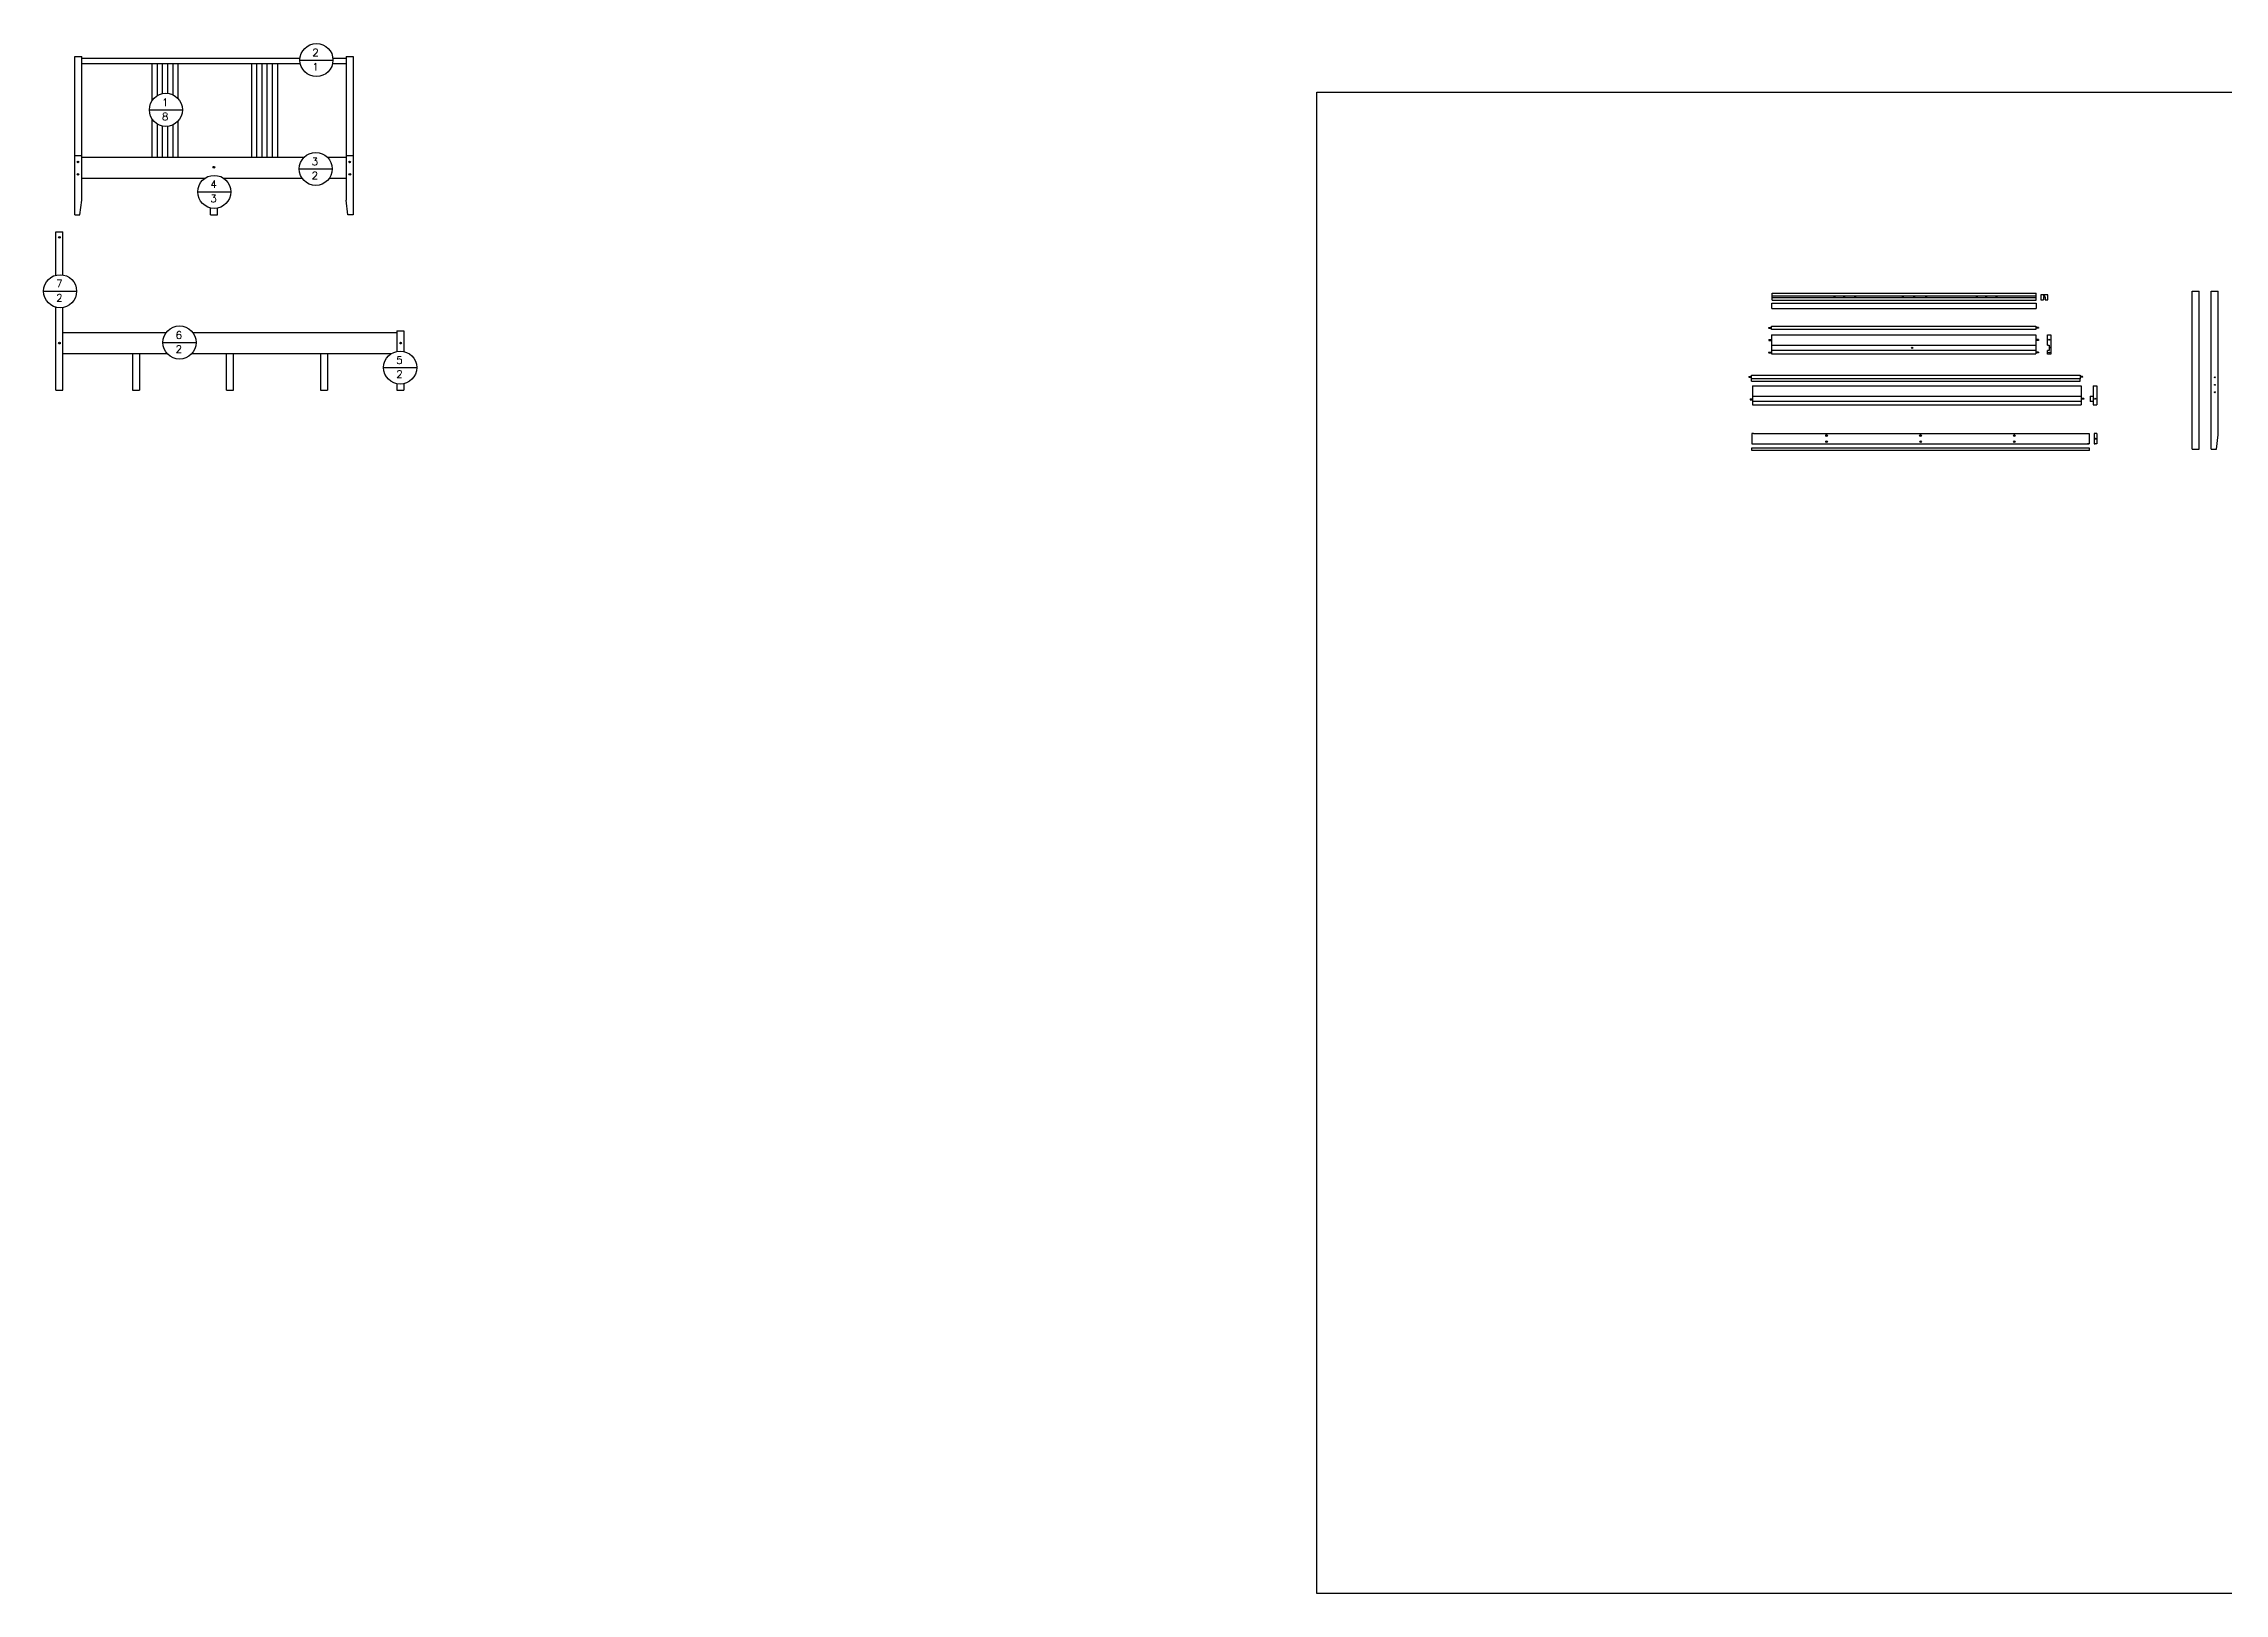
# Model space of a CAD drawing. Header units: millimetres. Extents: x 21 to 3517, y -1192 to 1197.
# Drawn here: x 512 to 1765, y -1192 to -301 of the extents above; entities that cross this region are included whole.
import ezdxf
from ezdxf.enums import TextEntityAlignment as Align

# ---------------------------------------------------------------- set-up
doc = ezdxf.new("R2010")
doc.units = ezdxf.units.MM
for name, color, linetype in [('G-ANNO-TEXT', 3, 'Continuous'), ('Simboli', 10, 'Continuous'), ('Tratteggi', 252, 'Continuous'), ('Tratteggio', 252, 'Continuous')]:
    doc.layers.add(name, color=color, linetype=linetype)
doc.styles.add('E-ROMANS', font='romans.shx', dxfattribs={"width": 0.8})

msp = doc.modelspace()

# ---------------------------------------------------------------- linework, layer by layer
for p, q in [((529.4, -399.3), (529.4, -308.3)), ((529.4, -308.3), (533.4, -308.3)), ((533.4, -391), (533.4, -308.3)), ((533.4, -309.3), (658.8, -309.3)), ((533.4, -312.3), (658.9, -312.3)), ((573.9, -333.7), (573.9, -312.3)), ((576.9, -330.9), (576.9, -312.3)), ((579.9, -329.7), (579.9, -312.3)), ((582.9, -329.6), (582.9, -312.3)), ((585.9, -330.5), (585.9, -312.3)), ((588.9, -332.7), (588.9, -312.3)), ((630.9, -312.3), (630.9, -366.3)), ((633.9, -312.3), (633.9, -366.3)), ((636.9, -312.3), (636.9, -366.3)), ((639.9, -312.3), (639.9, -366.3)), ((642.9, -312.3), (642.9, -366.3)), ((645.9, -312.3), (645.9, -366.3)), ((677.6, -312.3), (685.4, -312.3)), ((677.7, -309.3), (685.4, -309.3)), ((685.4, -308.3), (689.4, -308.3)), ((685.4, -308.3), (685.4, -391)), ((689.4, -308.3), (689.4, -399.3)), ((573.9, -366.3), (573.9, -344.3)), ((576.9, -366.3), (576.9, -347.2)), ((579.9, -366.3), (579.9, -348.4)), ((582.9, -366.3), (582.9, -348.5)), ((585.9, -366.3), (585.9, -347.6)), ((588.9, -366.3), (588.9, -345.4)), ((529.4, -365.3), (533.4, -365.3)), ((533.4, -366.3), (661.1, -366.3)), ((674.6, -366.3), (685.4, -366.3)), ((685.4, -365.3), (689.4, -365.3)), ((533.4, -378.3), (604.3, -378.3)), ((614.9, -378.3), (660, -378.3)), ((675.8, -378.3), (685.4, -378.3)), ((529.4, -399.3), (532.4, -399.3)), ((532.4, -399.3), (533.4, -391)), ((607.4, -399.3), (607.4, -395.4)), ((607.4, -399.3), (611.4, -399.3)), ((611.4, -399.3), (611.4, -395.5)), ((686.4, -399.3), (685.4, -391)), ((689.4, -399.3), (686.4, -399.3)), ((518.6, -409.1), (522.6, -409.1)), ((518.6, -434.1), (518.6, -409.1)), ((522.6, -433.9), (522.6, -409.1)), ((1504.6, -450.2), (1656.6, -450.2)), ((1504.6, -453.2), (1504.6, -450.2)), ((1504.8, -444.4), (1656.6, -444.4)), ((1504.8, -448.4), (1504.8, -444.4)), ((1504.8, -445.9), (1656.6, -445.9)), ((1504.8, -446.9), (1656.6, -446.9)), ((1504.8, -448.4), (1656.6, -448.4)), ((1656.6, -448.4), (1656.6, -444.4)), ((1656.6, -450.2), (1656.6, -453.2)), ((1663.2, -445.3), (1659.2, -445.3)), ((1659.2, -445.3), (1659.2, -448.3)), ((1659.2, -448.3), (1660.7, -448.3)), ((1660.7, -446.6), (1661.7, -446.6)), ((1660.7, -446.6), (1660.7, -448.3)), ((1661.7, -446.6), (1661.7, -448.3)), ((1661.7, -448.3), (1663.2, -448.3)), ((1663.2, -448.3), (1663.2, -445.3)), ((1746.2, -443.2), (1750.2, -443.2)), ((1746.2, -534.2), (1746.2, -443.2)), ((1750.2, -534.2), (1750.2, -443.2)), ((1757.1, -534.2), (1757.1, -443.2)), ((1757.1, -443.2), (1761.1, -443.2)), ((1757.1, -443.2), (1761.1, -443.2)), ((1761.1, -525.9), (1761.1, -443.2)), ((518.6, -500.1), (518.6, -452.4)), ((522.6, -500.1), (522.6, -452.6)), ((1504.4, -463.3), (1656.4, -463.3)), ((1504.4, -465.3), (1504.4, -463.3)), ((1504.6, -453.2), (1656.6, -453.2)), ((1656.4, -463.3), (1656.4, -465.3)), ((522.6, -467.1), (582, -467.1)), ((522.7, -467.1), (582, -467.1)), ((597.3, -467.1), (714.6, -467.1)), ((597.3, -467.1), (678.6, -467.1)), ((714.6, -466.1), (714.6, -477.9)), ((714.6, -466.1), (718.6, -466.1)), ((718.6, -466.1), (718.6, -477.9)), ((1656.4, -465.3), (1504.4, -465.3)), ((1504.4, -468.3), (1656.4, -468.3)), ((1504.4, -468.3), (1504.4, -479.3)), ((1504.4, -474.3), (1656.4, -474.3)), ((1656.4, -468.3), (1656.4, -479.3)), ((1663, -468.3), (1665, -468.3)), ((1663, -474.3), (1663, -468.3)), ((1663, -474.3), (1664.1, -474.3)), ((1664.1, -474.3), (1664.1, -477.3)), ((1665, -468.3), (1665, -479.5)), ((522.6, -479.1), (582.5, -479.1)), ((562.6, -479.1), (562.6, -500.1)), ((566.6, -479.1), (566.6, -500.1)), ((596.7, -479.1), (711.4, -479.1)), ((616.6, -500.1), (616.6, -479.1)), ((620.6, -500.1), (620.6, -479.1)), ((670.6, -479.1), (670.6, -500.1)), ((674.6, -479.1), (674.6, -500.1)), ((1656.4, -477.3), (1504.4, -477.3)), ((1504.4, -479.3), (1656.4, -479.3)), ((1663, -479.5), (1663, -477.3)), ((1664.1, -477.3), (1663, -477.3)), ((1665, -479.5), (1663, -479.5)), ((518.6, -500.1), (522.6, -500.1)), ((562.6, -500.1), (566.6, -500.1)), ((616.6, -500.1), (620.6, -500.1)), ((670.6, -500.1), (674.6, -500.1)), ((714.6, -496.5), (714.6, -500.1)), ((714.6, -500.1), (718.6, -500.1)), ((718.6, -496.5), (718.6, -500.1)), ((1493, -495.1), (1493, -491.6)), ((1493, -491.6), (1681.8, -491.6)), ((1681.8, -493.6), (1493, -493.6)), ((1493, -495.1), (1681.8, -495.1)), ((1493.6, -497.7), (1682.4, -497.7)), ((1493.6, -497.7), (1493.6, -508.7)), ((1681.8, -491.6), (1681.8, -493.6)), ((1681.8, -495.1), (1681.8, -493.6)), ((1682.4, -497.7), (1682.4, -508.7)), ((1689.4, -497.7), (1689.4, -508.7)), ((1689.4, -497.7), (1691.4, -497.7)), ((1691.4, -497.7), (1691.4, -508.7)), ((1493.6, -503.7), (1682.4, -503.7)), ((1682.4, -506.7), (1493.6, -506.7)), ((1493.6, -508.7), (1682.4, -508.7)), ((1687.5, -503.7), (1687.5, -506.7)), ((1687.5, -503.7), (1689.4, -503.7)), ((1689.4, -506.7), (1687.5, -506.7)), ((1689.4, -508.7), (1691.4, -508.7)), ((1494.1, -525.1), (1493.1, -525.1)), ((1493.1, -525.1), (1493.1, -531.1)), ((1494.1, -525.1), (1686.1, -525.1)), ((1686.1, -525.1), (1687.1, -525.1)), ((1686.1, -525.1), (1687.1, -525.1)), ((1687.1, -525.1), (1687.1, -531.1)), ((1687.1, -525.1), (1687.1, -531.1)), ((1691.4, -525.1), (1689.9, -525.1)), ((1689.9, -525.1), (1689.9, -531.1)), ((1691.4, -525.1), (1691.4, -531.1)), ((1760.1, -534.2), (1761.1, -525.9)), ((1493.1, -531.1), (1494.1, -531.1)), ((1493.2, -533.3), (1687.1, -533.3)), ((1493.2, -534.8), (1493.2, -533.3)), ((1687.2, -534.8), (1493.2, -534.8)), ((1493.6, -531.1), (1687.1, -531.1)), ((1494.1, -531.1), (1686.1, -531.1)), ((1687.1, -531.1), (1686.1, -531.1)), ((1687.1, -533.3), (1687.1, -534.8)), ((1689.9, -531.1), (1690.4, -531.1)), ((1691.4, -531.1), (1690.4, -531.1)), ((1746.2, -534.2), (1750.2, -534.2)), ((1757.1, -534.2), (1760.1, -534.2))]:
    msp.add_line(p, q)
at = {"layer": 'G-ANNO-TEXT'}
msp.add_lwpolyline([(1243.1, -328.8), (2897.5, -328.8), (2897.5, -1192), (1243.1, -1192)], close=True, dxfattribs=at)
at = {"layer": 'Simboli'}
for p, q in [((658.8, -310.4), (677.8, -310.4)), ((572.3, -339), (591.3, -339)), ((658.4, -373), (677.4, -373)), ((600.1, -386.2), (619.1, -386.2)), ((511.5, -443.3), (530.5, -443.3)), ((580.1, -472.8), (599.1, -472.8)), ((706.9, -487.2), (725.9, -487.2))]:
    msp.add_line(p, q, dxfattribs=at)
for centre in [(668.3, -310.4), (581.8, -339), (667.9, -373), (609.6, -386.2), (521, -443.3), (589.6, -472.8), (716.4, -487.2)]:
    msp.add_circle(centre, 9.51, dxfattribs=at)
at = {"layer": 'Tratteggi'}
for centre, radius in [((1585.3, -475.9), 0.4), ((1590.1, -526.3), 0.5), ((1644, -526.3), 0.5), ((1590.2, -529.8), 0.5), ((1644, -529.8), 0.5)]:
    msp.add_circle(centre, radius, dxfattribs=at)
at = {"layer": 'Tratteggio'}
for p, q in [((1502.9, -464.1), (1504.4, -464.1)), ((1502.9, -464.6), (1504.4, -464.6)), ((1503, -471.1), (1504.5, -471.1)), ((1503, -471.6), (1504.5, -471.6)), ((1657.9, -471.1), (1656.4, -471.1)), ((1657.9, -471.6), (1656.4, -471.6)), ((1657.9, -464.1), (1656.5, -464.1)), ((1657.9, -464.6), (1656.5, -464.6)), ((1502.9, -478.3), (1504.4, -478.3)), ((1502.9, -478.8), (1504.4, -478.8)), ((1657.9, -478.3), (1656.5, -478.3)), ((1657.9, -478.8), (1656.5, -478.8)), ((1491.5, -492.3), (1493, -492.3)), ((1491.5, -492.8), (1493, -492.8)), ((1683.2, -492.3), (1681.8, -492.3)), ((1683.2, -492.8), (1681.8, -492.8)), ((1492.2, -505.2), (1493.7, -505.2)), ((1492.2, -505.7), (1493.7, -505.7)), ((1683.9, -504.9), (1682.4, -504.9)), ((1683.9, -505.4), (1682.4, -505.4))]:
    msp.add_line(p, q, dxfattribs=at)
for points in [[(1502.9, -464.1, 0.348554), (1502.9, -464.6, -0.237997)], [(1503, -471.1, 0.348554), (1503, -471.6, -0.237997)], [(1657.9, -464.1, -0.348554), (1657.9, -464.6, 0.237997)], [(1657.9, -471.1, -0.348554), (1657.9, -471.6, 0.237997)], [(1502.9, -478.3, 0.348554), (1502.9, -478.8, -0.237997)], [(1657.9, -478.3, -0.348554), (1657.9, -478.8, 0.237997)], [(1491.5, -492.3, 0.348554), (1491.5, -492.8, -0.237997)], [(1683.2, -492.3, -0.348554), (1683.2, -492.8, 0.237997)], [(1492.2, -505.2, 0.348554), (1492.2, -505.7, -0.237997)], [(1683.9, -504.9, -0.348554), (1683.9, -505.4, 0.237997)]]:
    msp.add_lwpolyline(points, format="xyb", dxfattribs=at)
for centre, radius in [((531.3, -369), 0.5), ((531.3, -376.1), 0.5), ((609.4, -372), 0.5), ((687.4, -369), 0.5), ((687.5, -376.1), 0.5), ((520.6, -412.3), 0.5), ((1540.6, -446.4), 0.25), ((1546.3, -446.4), 0.25), ((1552.6, -446.4), 0.25), ((1579.9, -446.4), 0.25), ((1586.4, -446.4), 0.25), ((1593.4, -446.4), 0.25), ((1622.5, -446.4), 0.25), ((1627.8, -446.4), 0.25), ((1633.7, -446.4), 0.25), ((1661.2, -445.9), 0.25), ((520.6, -473.1), 0.5), ((716.7, -473.1), 0.5), ((1664, -471.2), 0.25), ((1664.6, -475.7), 0.25), ((1664, -478.5), 0.25), ((1759.3, -492.8), 0.25), ((1759.3, -497.1), 0.25), ((1759.3, -501.4), 0.25), ((1690.4, -505.1), 0.25), ((1536.1, -526.3), 0.5), ((1536.1, -529.8), 0.5), ((1690.7, -528.1), 0.25)]:
    msp.add_circle(centre, radius, dxfattribs=at)

# ---------------------------------------------------------------- texts
at = {"layer": 'Simboli', "style": 'E-ROMANS'}
for s, p in [('2', (667.8, -306.1)), ('1', (667.8, -314.3)), ('1', (581.4, -334.7)), ('8', (581.4, -342.9)), ('3', (667.4, -368.7)), ('2', (667.4, -376.8)), ('4', (609.2, -381.8)), ('3', (609.2, -390)), ('7', (520.6, -438.9)), ('2', (520.6, -447.1)), ('2', (589.2, -476.6)), ('6', (589.2, -468.5)), ('5', (716, -482.9)), ('2', (716, -491))]:
    msp.add_text(s, height=4.28, dxfattribs=at).set_placement(p, align=Align.MIDDLE_CENTER)

doc.saveas('drawing.dxf')
